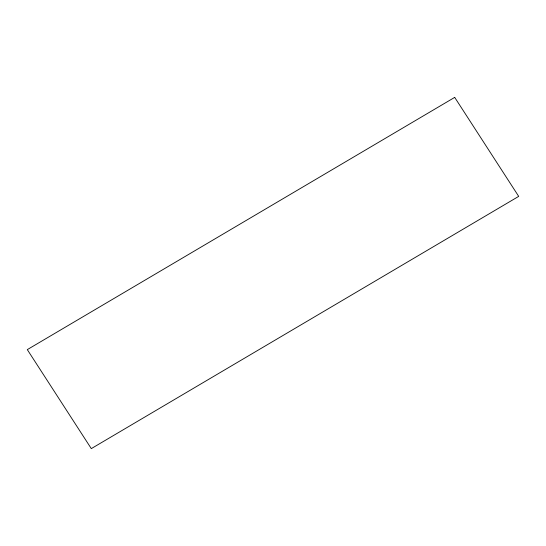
<?xml version="1.0" encoding="UTF-8"?>
<svg xmlns="http://www.w3.org/2000/svg" width="546" height="546" viewBox="0 0 546 546"><rect width="100%" height="100%" fill="white"/><g stroke="black" fill="none" stroke-linecap="round" stroke-linejoin="round"><path stroke-width="0.82" d="M454.702 97.386L27.3 349.624L91.298 448.614L518.7 196.376L454.702 97.386"/></g></svg>
